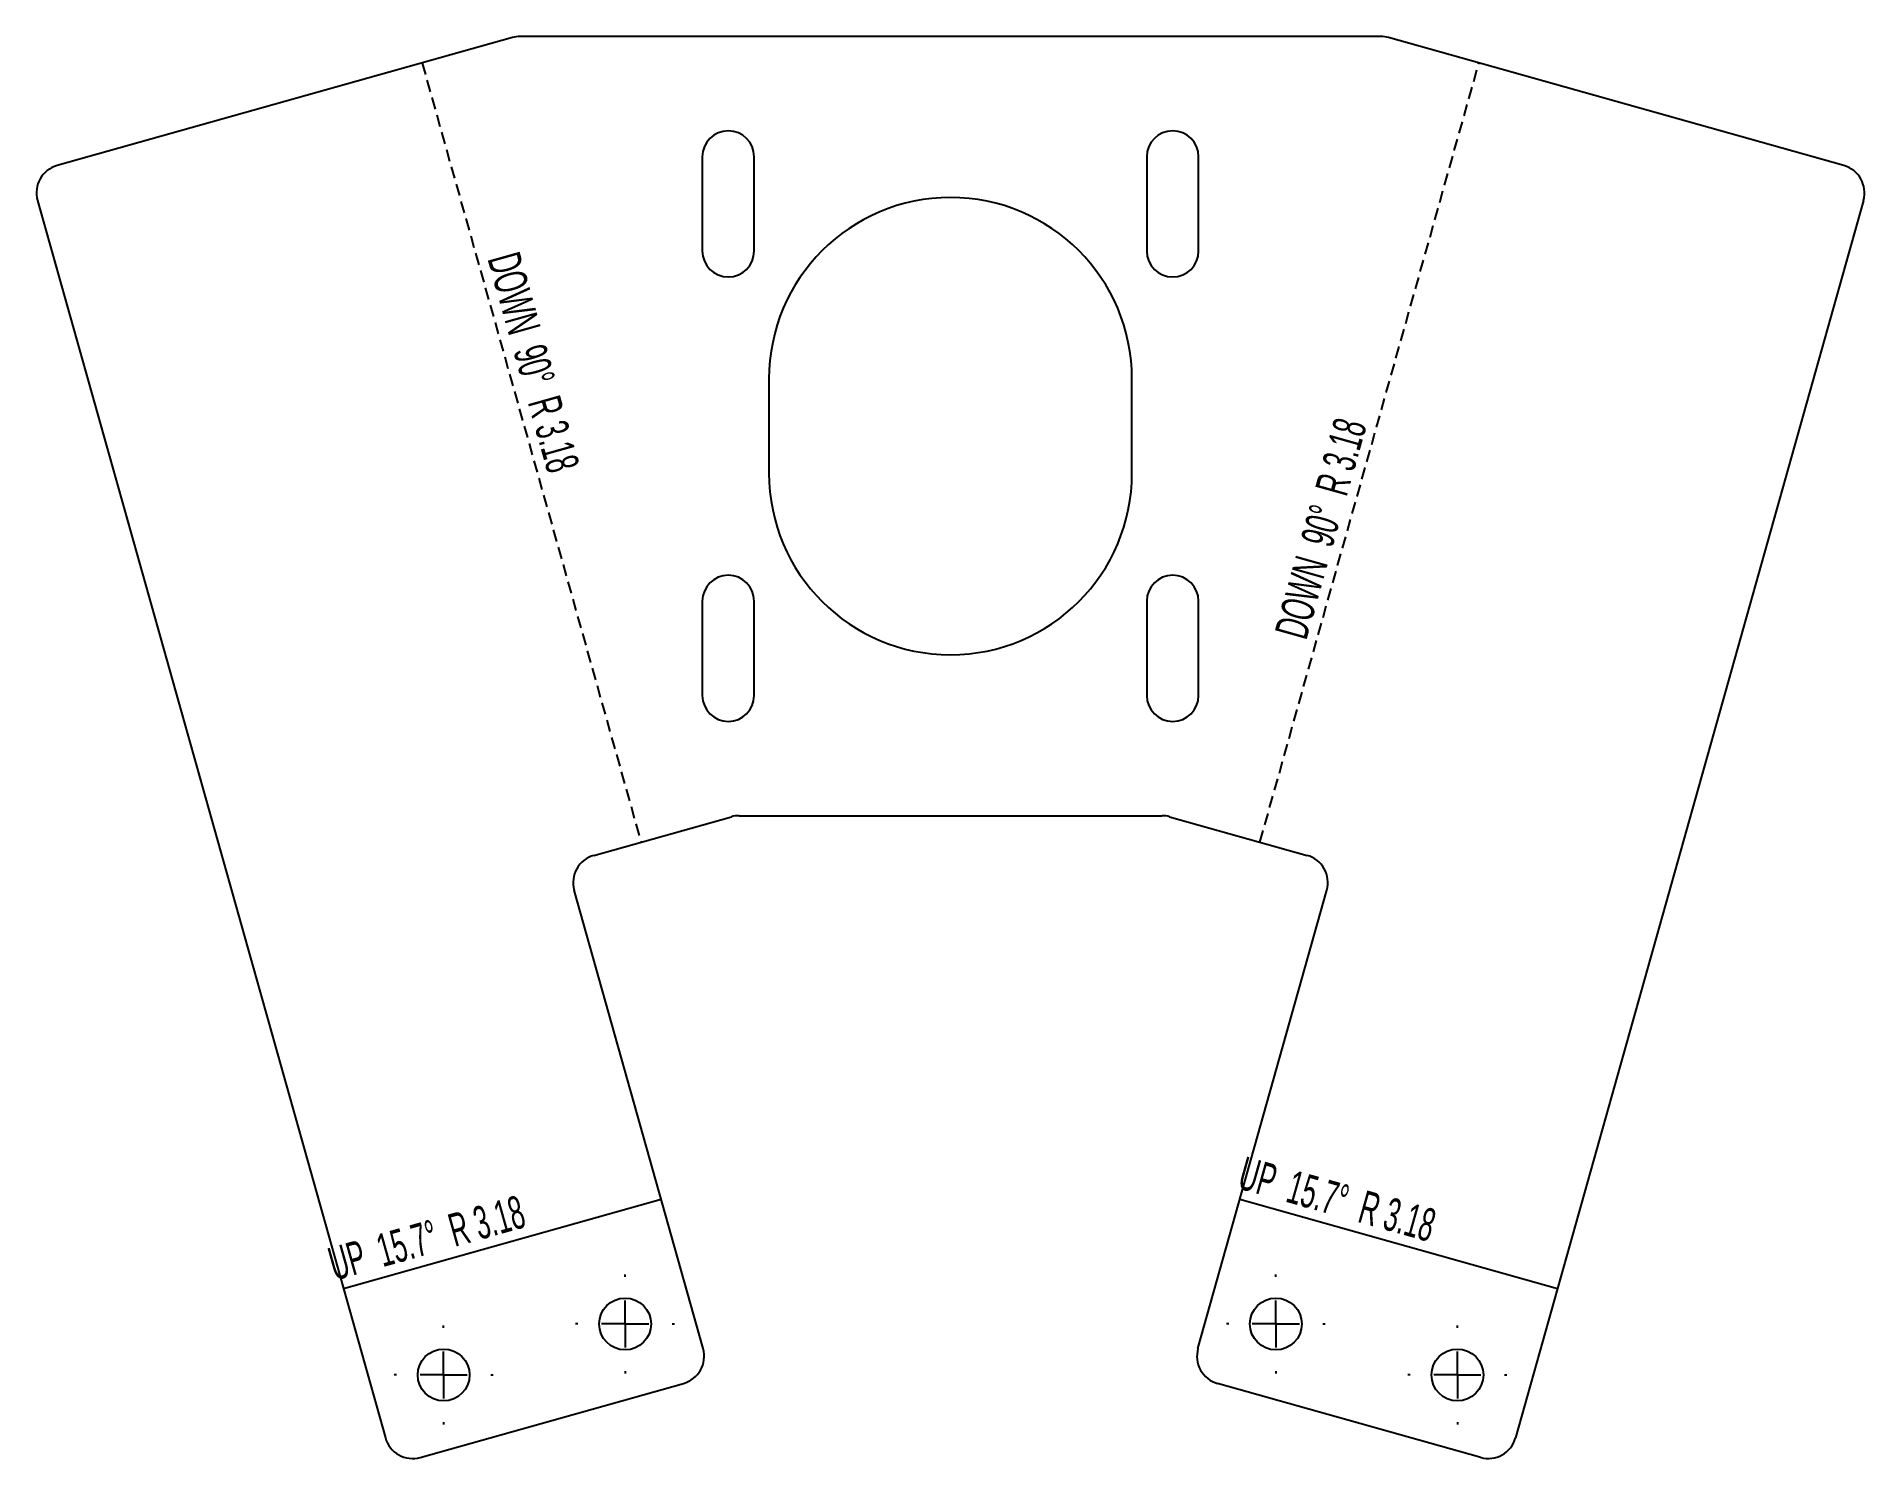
# Model space of a CAD drawing. Extents: x 39 to 233, y 34 to 185.
import ezdxf
from ezdxf.enums import TextEntityAlignment as Align

# ---------------------------------------------------------------- set-up
doc = ezdxf.new("R2010")
doc.units = 0
doc.linetypes.add('HIDDEN', pattern=[1.905, 1.27, -0.635])
doc.layers.get('0').update_dxf_attribs({"linetype": 'CONTINUOUS'})

# ---------------------------------------------------------------- blocks, each defined once
blk = doc.blocks.new('SW_CENTERMARKSYMBOL_0')
at = {"color": 0, "linetype": 'CONTINUOUS'}
for p, q in [((0, 5), (0, 5.25)), ((0, 0), (0, 2.5)), ((-5, 0), (-5.25, 0)), ((0, 0), (-2.5, 0)), ((0, 0), (0, -2.5)), ((0, 0), (2.5, 0)), ((5, 0), (5.25, 0)), ((0, -5), (0, -5.25))]:
    blk.add_line(p, q, dxfattribs=at)
blk = doc.blocks.new('SW_CENTERMARKSYMBOL_1')
at = {"color": 0, "linetype": 'CONTINUOUS'}
for p, q in [((0, 5), (0, 5.25)), ((0, 0), (0, 2.5)), ((-5, 0), (-5.25, 0)), ((0, 0), (-2.5, 0)), ((0, 0), (0, -2.5)), ((0, 0), (2.5, 0)), ((5, 0), (5.25, 0)), ((0, -5), (0, -5.25))]:
    blk.add_line(p, q, dxfattribs=at)
blk = doc.blocks.new('SW_CENTERMARKSYMBOL_2')
at = {"color": 0, "linetype": 'CONTINUOUS'}
for p, q in [((0, 5), (0, 5.25)), ((0, 0), (0, 2.5)), ((-5, 0), (-5.25, 0)), ((0, 0), (-2.5, 0)), ((0, 0), (0, -2.5)), ((0, 0), (2.5, 0)), ((5, 0), (5.25, 0)), ((0, -5), (0, -5.25))]:
    blk.add_line(p, q, dxfattribs=at)
blk = doc.blocks.new('SW_CENTERMARKSYMBOL_3')
at = {"color": 0, "linetype": 'CONTINUOUS'}
for p, q in [((0, 5), (0, 5.25)), ((0, 0), (0, 2.5)), ((-5, 0), (-5.25, 0)), ((0, 0), (-2.5, 0)), ((0, 0), (0, -2.5)), ((0, 0), (2.5, 0)), ((5, 0), (5.25, 0)), ((0, -5), (0, -5.25))]:
    blk.add_line(p, q, dxfattribs=at)

msp = doc.modelspace()

# ---------------------------------------------------------------- linework, layer by layer
at = {"color": 7, "linetype": 'CONTINUOUS'}
for p, q in [((89.53, 184.93), (41.25, 171.35)), ((181.66, 185.04), (90.35, 185.04)), ((230.75, 171.35), (182.47, 184.93)), ((109.68, 172.29), (109.68, 162.29)), ((115.18, 162.29), (115.18, 172.29)), ((156.82, 172.29), (156.82, 162.29)), ((162.32, 162.29), (162.32, 172.29)), ((39.18, 167.66), (76.06, 36.41)), ((232.83, 167.66), (195.94, 36.41)), ((116.75, 148.72), (116.75, 138.72)), ((155.25, 138.72), (155.25, 148.72)), ((109.68, 125.15), (109.68, 115.15)), ((115.18, 115.15), (115.18, 125.15)), ((156.82, 125.15), (156.82, 115.15)), ((162.32, 115.15), (162.32, 125.15)), ((98.17, 98.19), (112.76, 102.29)), ((113.57, 102.4), (158.43, 102.4)), ((159.24, 102.29), (173.83, 98.19)), ((109.76, 45.88), (96.1, 94.49)), ((162.25, 45.88), (175.91, 94.49)), ((71.61, 52.26), (105.3, 61.73)), ((166.7, 61.73), (200.4, 52.26)), ((79.76, 34.34), (107.68, 42.18)), ((192.24, 34.34), (164.32, 42.18))]:
    msp.add_line(p, q, dxfattribs=at)
at = {"color": 7, "linetype": 'HIDDEN'}
for p, q in [((79.96, 182.23), (103.18, 99.59)), ((168.82, 99.59), (192.05, 182.23))]:
    msp.add_line(p, q, dxfattribs=at)
at = {"color": 7, "linetype": 'CONTINUOUS'}
for centre in [(101.49, 48.49), (170.51, 48.49), (82.24, 43.08), (189.77, 43.08)]:
    msp.add_circle(centre, 2.75, dxfattribs=at)
for centre, radius, start, end in [((90.35, 182.04), 3, 90, 105.6988), ((181.66, 182.04), 3, 74.3012, 90), ((112.43, 172.29), 2.75, 0, 180), ((159.57, 172.29), 2.75, 0, 180), ((42.06, 168.47), 3, 105.6988, 195.6988), ((229.94, 168.47), 3, 344.3012, 74.3012), ((136, 148.72), 19.25, 0, 180), ((112.43, 162.29), 2.75, 180, 0), ((159.57, 162.29), 2.75, 180, 0), ((136, 138.72), 19.25, 180, 0), ((112.43, 125.15), 2.75, 0, 180), ((159.57, 125.15), 2.75, 0, 180), ((112.43, 115.15), 2.75, 180, 0), ((159.57, 115.15), 2.75, 180, 0), ((113.57, 99.4), 3, 90, 105.6988), ((158.43, 99.4), 3, 74.3012, 90), ((98.98, 95.3), 3, 105.6988, 195.6988), ((173.02, 95.3), 3, 344.3012, 74.3012), ((106.87, 45.07), 3, 285.6988, 15.6988), ((165.14, 45.07), 3, 164.3012, 254.3012), ((78.95, 37.22), 3, 195.6988, 285.6988), ((193.05, 37.22), 3, 254.3012, 344.3012)]:
    msp.add_arc(centre, radius, start, end, dxfattribs=at)

# ---------------------------------------------------------------- block references
for name, p in [('SW_CENTERMARKSYMBOL_3', (101.49, 48.49)), ('SW_CENTERMARKSYMBOL_1', (170.51, 48.49)), ('SW_CENTERMARKSYMBOL_2', (82.24, 43.08)), ('SW_CENTERMARKSYMBOL_0', (189.77, 43.08))]:
    msp.add_blockref(name, p, dxfattribs=at)

# ---------------------------------------------------------------- texts
at = {"color": 7, "linetype": 'CONTINUOUS', "width": 0.583333}
for s, rotation, p in [('DOWN  90°  R 3.18 ', -74.3012, (85.86, 161.2)), ('DOWN  90°  R 3.18 ', 74.3012, (174.74, 120.63)), ('UP  15.7°  R 3.18 ', -15.6988, (166.03, 61.91)), ('UP  15.7°  R 3.18 ', 15.6988, (70.95, 52.06))]:
    msp.add_text(s, height=3.5, rotation=rotation, dxfattribs=at).set_placement(p, align=Align.BOTTOM_LEFT)

doc.saveas('drawing.dxf')
